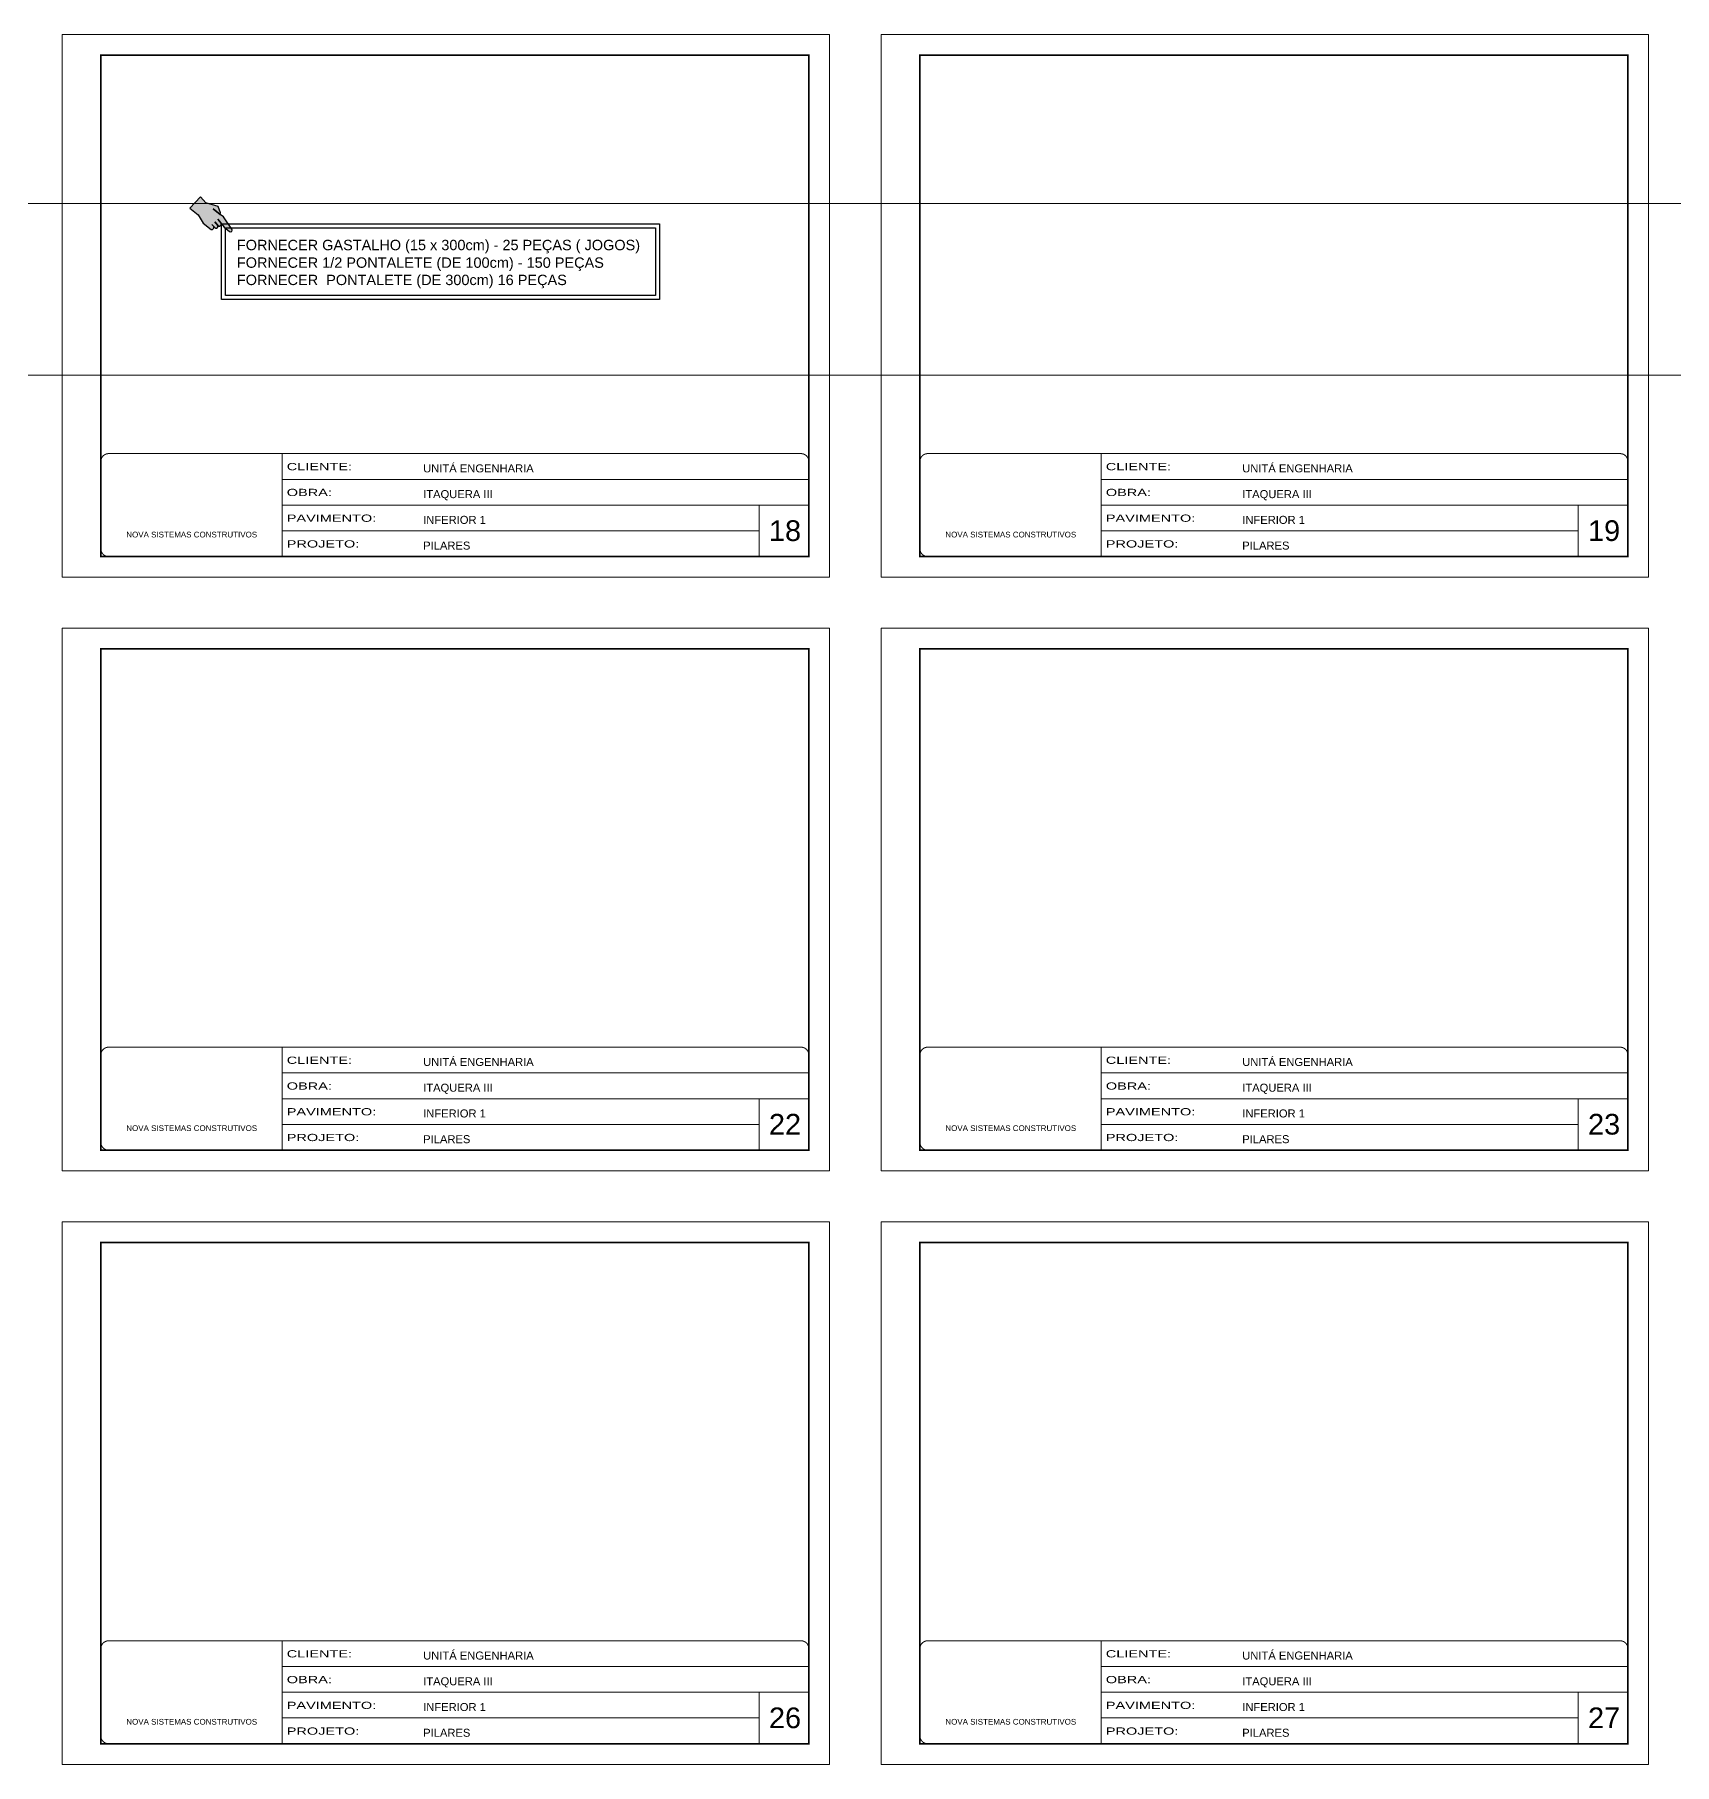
# Model space of a CAD drawing. Extents: x 2282 to 12463, y 760 to 16806.
# Drawn here: x 4430 to 7603, y 8800 to 12147 of the extents above; entities that cross this region are included whole.
import ezdxf

# ---------------------------------------------------------------- set-up
doc = ezdxf.new("R2010")
doc.units = 0
doc.linetypes.add('CONTINUO', pattern=[0])
doc.linetypes.add('DASHED', pattern=[0.75, 0.5, -0.25])
for name, color, linetype, lineweight in [('CARIMBO', 255, 'Continuous', 9), ('Folhas', 255, 'Continuous', 9), ('SARRAFO DE PRESSAO', 251, 'DASHED', 9)]:
    doc.layers.add(name, color=color, linetype=linetype, lineweight=lineweight)
doc.layers.add('REGUA-80', color=111, linetype='Continuous')
doc.layers.add('va165-sec', color=5, linetype='DASHED')
doc.styles.add('ARIAL', font='arial.ttf')
doc.styles.add('Tecnologia', font='')
doc.styles.get('Tecnologia').set_extended_font_data('Forgotten Futurist')

# ---------------------------------------------------------------- blocks, each defined once
blk = doc.blocks.new('9999999999')
at = {"color": 30, "linetype": 'CONTINUO'}
for p, q in [((98564.6, 34230.2), (98564.6, 34429.4)), ((98564.6, 34379.6), (99584, 34379.6)), ((98564.6, 34329.8), (99488, 34329.8)), ((99584, 34329.8), (99488, 34329.8)), ((99488, 34329.8), (99488, 34230.2)), ((98564.6, 34280), (99488, 34280))]:
    blk.add_line(p, q, dxfattribs=at)
at = {"color": 30, "linetype": 'CONTINUO', "const_width": 2}
blk.add_lwpolyline([(99584, 34230.2), (99584, 34414.4, 0.414214), (99569, 34429.4), (98229, 34429.4, 0.414214), (98214, 34414.4), (98214, 34245.2, 0.414214), (98229, 34230.2), (99584, 34230.2)], format="xyb", dxfattribs=at)
at = {"layer": 'Folhas'}
blk.add_lwpolyline([(98139, 34190.2), (99624, 34190.2), (99624, 35240.2), (98139, 35240.2)], close=True, dxfattribs=at)
at = {"layer": 'Folhas', "color": 30, "const_width": 3}
blk.add_lwpolyline([(98214, 34230.2), (99584, 34230.2), (99584, 35200.2), (98214, 35200.2)], close=True, dxfattribs=at)
at = {"color": 7, "linetype": 'Continuous', "ltscale": 5, "style": 'ARIAL'}
for s, height, p in [('UNITÁ ENGENHARIA', 15.483, (98837.7, 34393.1)), ('ITAQUERA III', 15.483, (98837.7, 34343.3)), ('INFERIOR 1', 15.48, (98837.7, 34293.5)), ('NOVA SISTEMAS CONSTRUTIVOS', 11.059, (98263.2, 34267.2)), ('PILARES', 15.48, (98837.7, 34243.7))]:
    blk.add_text(s, height=height, dxfattribs=at).set_placement(p)
at = {"layer": 'Folhas', "color": 7, "style": 'Tecnologia', "width": 1.5}
for s, p in [('CLIENTE:', (98573.7, 34397.2)), ('OBRA:', (98573.7, 34347.3)), ('PAVIMENTO:', (98573.7, 34297.5)), ('PROJETO:', (98573.7, 34247.7))]:
    blk.add_text(s, height=14, dxfattribs=at).set_placement(p)
blk = doc.blocks.new('INDICADOR')
at = {"layer": 'va165-sec', "ltscale": 100}
blk.add_hatch(color=61, dxfattribs=at).paths.add_polyline_path([(-59.7, -24.5), (-37.5, -24.3), (-35.4, -22.8), (-34.7, -18.5), (-36.9, -15.9), (-32.1, -16.5), (-29.9, -15.1), (-29.3, -11.2), (-31.5, -8.9), (-29.5, -9.3), (-27.5, -7.7), (-26.6, -3.4), (-28.9, -0.4), (-18.5, -2.8), (-3.7, -3.1), (-0.7, -1.9), (0, 0), (-1.3, 2.8), (-2.9, 3.5), (-33.7, 13.2), (-42.6, 13.1), (-44, 16), (-56.7, 23.9), (-82.1, 13.8), (-99.5, 16.7), (-102.1, -17), (-79.1, -17.5)])
at = {"layer": 'REGUA-80', "color": 1}
blk.add_lwpolyline([(-102.1, -17), (-79.1, -17.5), (-59.7, -24.5), (-37.5, -24.3), (-35.4, -22.8), (-34.7, -18.5), (-36.9, -15.9), (-43.1, -15.1), (-32.1, -16.5), (-29.9, -15.1), (-29.3, -11.2), (-31.5, -8.9), (-41.5, -7), (-29.5, -9.3), (-27.5, -7.7), (-26.6, -3.4), (-28.9, -0.4), (-39.8, 2.2), (-18.5, -2.8), (-3.7, -3.1), (-0.7, -1.9), (0, 0), (-1.3, 2.8), (-2.9, 3.5), (-33.7, 13.2), (-42.6, 13.1), (-61.9, 12.9), (-42.6, 13.1), (-44, 16), (-56.7, 23.9), (-82.1, 13.8), (-99.5, 16.7), (-102.1, -17)], dxfattribs=at)
blk = doc.blocks.new('DEDADA')
at = {"linetype": 'Continuous', "ltscale": 100, "xscale": 0.5000000000004939, "yscale": 0.5000000000004939, "zscale": 0.5000000000004939, "rotation": 321.5463332659798}
blk.add_blockref('INDICADOR', (63.1, 17), dxfattribs=at)

msp = doc.modelspace()

# ---------------------------------------------------------------- linework, layer by layer
at = {"color": 1}
for points in [[(4791.79, 11780.85), (5639.26, 11780.85), (5639.26, 11634.34), (4791.79, 11634.34)], [(4799.62, 11773.03), (5631.44, 11773.03), (5631.44, 11642.17), (4799.62, 11642.17)]]:
    msp.add_lwpolyline(points, close=True, dxfattribs=at)
at = {"layer": 'CARIMBO', "color": 3}
for p, q in [((2282.39, 11819.92), (9611.68, 11819.92)), ((2282.39, 11487.92), (9611.68, 11487.92))]:
    msp.add_line(p, q, dxfattribs=at)

# ---------------------------------------------------------------- block references
at = {"lineweight": 5, "xscale": 1.791027142672635, "yscale": 1.791027142672635, "zscale": 0.5970090475575454}
msp.add_blockref('DEDADA', (4698.7, 11735.58), dxfattribs=at)
at = {"layer": 'SARRAFO DE PRESSAO', "color": 6, "linetype": 'ByBlock'}
for p in [(-93655.59, -23093.37), (-92070.59, -23093.37), (-93655.59, -24241.94), (-92070.59, -24241.94), (-93655.59, -25390.52), (-92070.59, -25390.52)]:
    msp.add_blockref('9999999999', p, dxfattribs=at)

# ---------------------------------------------------------------- texts
at = {"layer": 'CARIMBO', "color": 1, "style": 'ARIAL'}
for s, p in [('FORNECER GASTALHO (15 x 300cm) - 25 PEÇAS ( JOGOS)', (4821.62, 11729.65)), ('FORNECER 1/2 PONTALETE (DE 100cm) - 150 PEÇAS', (4821.62, 11695.59)), ('FORNECER  PONTALETE (DE 300cm) 16 PEÇAS', (4821.62, 11662.14))]:
    msp.add_text(s, height=20.0648, dxfattribs=at).set_placement(p)
at = {"layer": 'CARIMBO', "style": 'ARIAL'}
for s, p in [('18', (5851.25, 11166.98)), ('19', (7436.25, 11166.98)), ('22', (5851.25, 10018.41)), ('23', (7436.25, 10018.41)), ('26', (5851.25, 8869.83)), ('27', (7436.25, 8869.83))]:
    msp.add_text(s, height=40, dxfattribs=at).set_placement(p)

doc.saveas('drawing.dxf')
